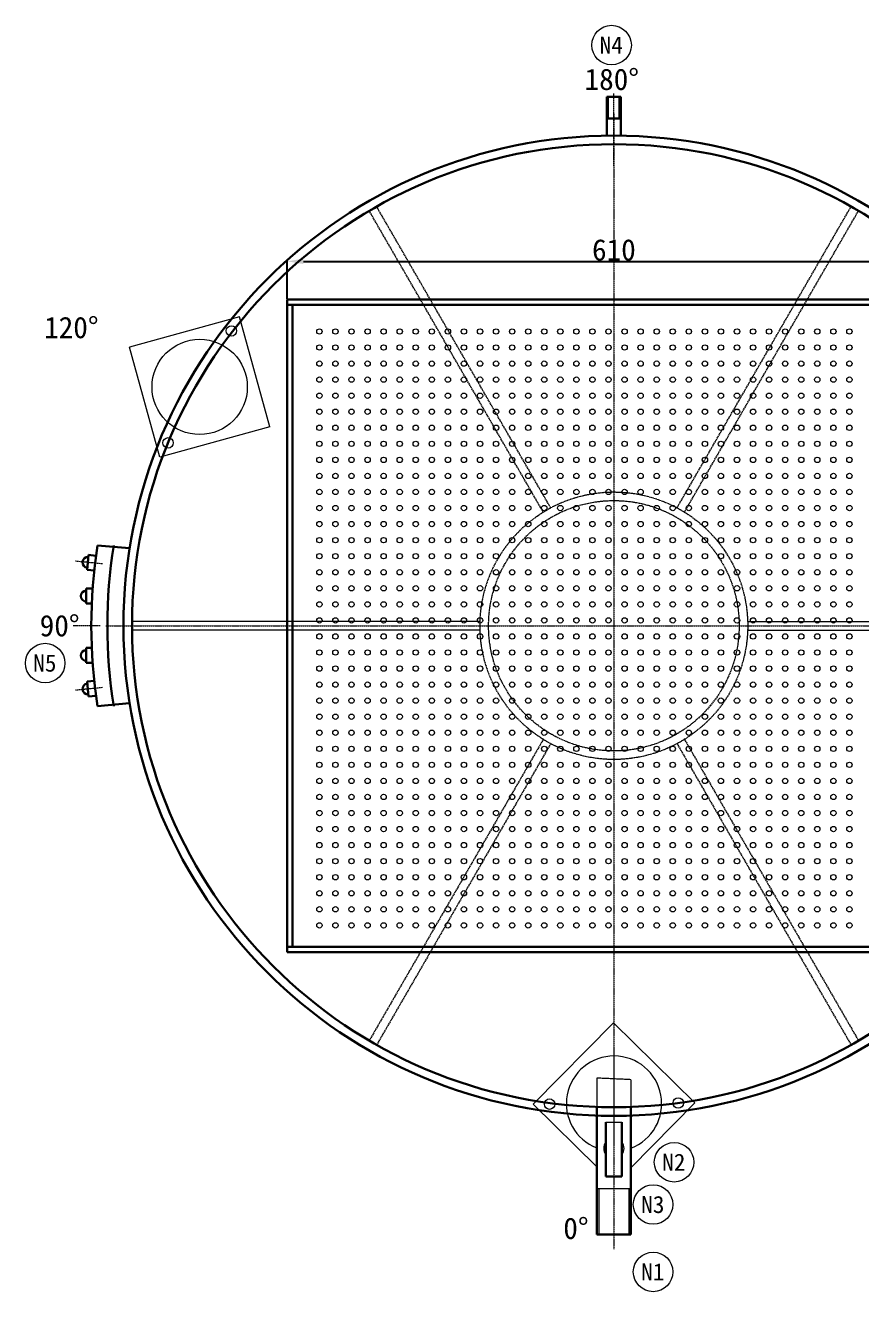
# Model space of a CAD drawing. Header units: millimetres. Extents: x 28206 to 36308, y 18744 to 24247.
# Drawn here: x 35114 to 35894, y 18744 to 19927 of the extents above; entities that cross this region are included whole.
import ezdxf

# ---------------------------------------------------------------- set-up
doc = ezdxf.new("R2010")
doc.units = ezdxf.units.MM
doc.header["$LTSCALE"] = 0.2
doc.linetypes.add('ACAD_ISO02W100', pattern=[15, 12, -3])
doc.linetypes.add('ACAD_ISO10W100', pattern=[18, 12, -3, 0, -3])
for name, color, linetype, lineweight in [('中心线', 5, 'ACAD_ISO10W100', 13), ('粗实线', 1, 'Continuous', 30), ('细实线', 6, 'Continuous', 13), ('虚线', 2, 'ACAD_ISO02W100', 13)]:
    doc.layers.add(name, color=color, linetype=linetype, lineweight=lineweight)
doc.dimstyles.new('ISO-25', dxfattribs={"dimtxt": 20, "dimasz": 15, "dimexe": 1.25, "dimexo": 0.625, "dimtad": 1, "dimtxsty": 'Standard', "dimcen": 2.5, "dimdle": 30, "dimadec": 0, "dimazin": 0, "dimtfac": 1, "dimtmove": 0, "dimatfit": 3, "dimfxl": 1, "dimarcsym": 0})

# ---------------------------------------------------------------- blocks, each defined once
blk = doc.blocks.new('*X40')
at = {"layer": '细实线', "ltscale": 0.5}
for points in [[(35373.5, 19709.3), (35373.5, 19704.3), (35358.5, 19706.8)], [(35953.5, 19709.3), (35953.5, 19704.3), (35968.5, 19706.8)]]:
    blk.add_hatch(color=0, dxfattribs=at).paths.add_polyline_path(points, flags=0)
at = {"layer": '细实线', "color": 0, "lineweight": -2, "ltscale": 0.5}
for p, q in [((35358.5, 19671.9), (35358.5, 19708)), ((35373.5, 19706.8), (35953.5, 19706.8)), ((35968.5, 19671.9), (35968.5, 19708))]:
    blk.add_line(p, q, dxfattribs=at)
at = {"layer": '细实线', "color": 0, "ltscale": 0.5, "insert": (35663.5, 19717.4), "char_height": 20, "width": 79.778, "attachment_point": 5}
blk.add_mtext('610', dxfattribs=at)

msp = doc.modelspace()

# ---------------------------------------------------------------- linework, layer by layer
at = {"layer": '中心线', "ltscale": 0.5}
for p, q in [((35663.452, 19796.099), (35663.452, 19863.637)), ((35663.452, 19844.753), (35663.452, 18880.285)), ((35185.859, 19424.075), (35160.746, 19426.564)), ((35183.628, 19366.27), (35158.393, 19366.27)), ((35188.995, 19366.27), (36167.521, 19366.27)), ((35185.859, 19308.465), (35160.746, 19305.976)), ((35663.452, 18972.109), (35663.452, 18783.577))]:
    msp.add_line(p, q, dxfattribs=at)
at = {"layer": '粗实线', "ltscale": 0.5}
for p, q in [((35656.952, 19824.224), (35656.952, 19860.418)), ((35669.952, 19860.418), (35656.952, 19860.418)), ((35669.952, 19824.224), (35669.952, 19860.418)), ((35669.952, 19840.418), (35656.952, 19840.418)), ((35358.452, 19671.27), (35358.452, 19061.27)), ((35358.452, 19671.27), (35968.452, 19671.27)), ((35358.452, 19666.27), (35968.452, 19666.27)), ((35363.452, 19666.27), (35363.452, 19066.27)), ((35172.949, 19432.4), (35172.258, 19425.423)), ((35179.661, 19431.734), (35172.949, 19432.4)), ((35211.208, 19438.657), (35181.25, 19441.27)), ((35171.566, 19418.447), (35172.258, 19425.423)), ((35178.278, 19417.781), (35171.566, 19418.447)), ((35176.293, 19401.048), (35170.751, 19401.048)), ((35170.751, 19401.048), (35170.751, 19394.037)), ((35170.751, 19387.027), (35170.751, 19394.037)), ((35176.293, 19387.027), (35170.751, 19387.027)), ((35176.293, 19345.514), (35170.751, 19345.514)), ((35170.751, 19345.514), (35170.751, 19338.503)), ((35170.751, 19331.492), (35170.751, 19338.503)), ((35176.293, 19331.492), (35170.751, 19331.492)), ((35178.278, 19314.759), (35171.566, 19314.094)), ((35171.566, 19314.094), (35172.258, 19307.117)), ((35172.949, 19300.141), (35172.258, 19307.117)), ((35179.661, 19300.806), (35172.949, 19300.141)), ((35211.211, 19293.864), (35181.25, 19291.27)), ((35358.452, 19066.27), (35968.452, 19066.27)), ((35358.452, 19061.27), (35968.452, 19061.27)), ((35647.452, 18916.555), (35647.452, 18797.46)), ((35679.452, 18916.555), (35679.452, 18797.46)), ((35655.924, 18902.302), (35655.924, 18851.538)), ((35670.979, 18902.302), (35670.979, 18851.538)), ((35670.979, 18851.538), (35655.924, 18851.538)), ((35679.452, 18797.46), (35647.452, 18797.46))]:
    msp.add_line(p, q, dxfattribs=at)
for radius in [458, 450]:
    msp.add_circle((35663.452, 19366.27), radius, dxfattribs=at)
for centre, radius, start, end in [((35663.452, 19366.27), 488, 171.159257, 188.840743), ((35663.452, 19366.27), 473, 170.876539, 189.123461), ((35172.258, 19425.423), 5.083, 84.339175, 264.339175), ((35170.751, 19394.037), 5.083, 90, 270), ((35170.751, 19338.503), 5.083, 90, 270), ((35172.258, 19307.117), 5.083, 95.660825, 275.660825)]:
    msp.add_arc(centre, radius, start, end, dxfattribs=at)
at = {"layer": '细实线', "ltscale": 0.5}
for p, q in [((35658.452, 19840.418), (35658.452, 19860.418)), ((35668.452, 19840.418), (35668.452, 19860.418)), ((35313.84, 19655.084), (35210.996, 19626.636)), ((35342.288, 19552.24), (35313.84, 19655.084)), ((35239.444, 19523.792), (35210.996, 19626.636)), ((35342.288, 19552.24), (35239.444, 19523.792)), ((35662.979, 18995.149), (35588.138, 18919.091)), ((35662.979, 18995.149), (35739.037, 18920.308)), ((35588.138, 18919.091), (35647.452, 18860.726)), ((35739.037, 18920.308), (35679.452, 18859.753)), ((35655.924, 18902.302), (35670.979, 18902.302)), ((35679.452, 18840.125), (35647.452, 18840.125)), ((35649.452, 18840.125), (35649.452, 18797.46)), ((35677.452, 18840.125), (35677.452, 18797.46))]:
    msp.add_line(p, q, dxfattribs=at)
for centre, radius in [((35661.297, 19908.901), 18.469), ((35306.289, 19641.757), 4.899), ((35276.642, 19589.438), 44.5), ((35388.452, 19641.27), 2.5), ((35403.452, 19641.27), 2.5), ((35418.452, 19641.27), 2.5), ((35433.452, 19641.27), 2.5), ((35448.452, 19641.27), 2.5), ((35463.452, 19641.27), 2.5), ((35478.452, 19641.27), 2.5), ((35493.452, 19641.27), 2.5), ((35508.452, 19641.27), 2.5), ((35523.452, 19641.27), 2.5), ((35538.452, 19641.27), 2.5), ((35553.452, 19641.27), 2.5), ((35568.452, 19641.27), 2.5), ((35583.452, 19641.27), 2.5), ((35598.452, 19641.27), 2.5), ((35613.452, 19641.27), 2.5), ((35628.452, 19641.27), 2.5), ((35643.452, 19641.27), 2.5), ((35658.452, 19641.27), 2.5), ((35673.452, 19641.27), 2.5), ((35688.452, 19641.27), 2.5), ((35703.452, 19641.27), 2.5), ((35718.452, 19641.27), 2.5), ((35733.452, 19641.27), 2.5), ((35748.452, 19641.27), 2.5), ((35763.452, 19641.27), 2.5), ((35778.452, 19641.27), 2.5), ((35793.452, 19641.27), 2.5), ((35808.452, 19641.27), 2.5), ((35823.452, 19641.27), 2.5), ((35838.452, 19641.27), 2.5), ((35853.452, 19641.27), 2.5), ((35868.452, 19641.27), 2.5), ((35883.452, 19641.27), 2.5), ((35388.452, 19626.27), 2.5), ((35403.452, 19626.27), 2.5), ((35418.452, 19626.27), 2.5), ((35433.452, 19626.27), 2.5), ((35448.452, 19626.27), 2.5), ((35463.452, 19626.27), 2.5), ((35478.452, 19626.27), 2.5), ((35493.452, 19626.27), 2.5), ((35508.452, 19626.27), 2.5), ((35523.452, 19626.27), 2.5), ((35538.452, 19626.27), 2.5), ((35553.452, 19626.27), 2.5), ((35568.452, 19626.27), 2.5), ((35583.452, 19626.27), 2.5), ((35598.452, 19626.27), 2.5), ((35613.452, 19626.27), 2.5), ((35628.452, 19626.27), 2.5), ((35643.452, 19626.27), 2.5), ((35658.452, 19626.27), 2.5), ((35673.452, 19626.27), 2.5), ((35688.452, 19626.27), 2.5), ((35703.452, 19626.27), 2.5), ((35718.452, 19626.27), 2.5), ((35733.452, 19626.27), 2.5), ((35748.452, 19626.27), 2.5), ((35763.452, 19626.27), 2.5), ((35778.452, 19626.27), 2.5), ((35793.452, 19626.27), 2.5), ((35808.452, 19626.27), 2.5), ((35823.452, 19626.27), 2.5), ((35838.452, 19626.27), 2.5), ((35853.452, 19626.27), 2.5), ((35868.452, 19626.27), 2.5), ((35883.452, 19626.27), 2.5), ((35388.452, 19611.27), 2.5), ((35403.452, 19611.27), 2.5), ((35418.452, 19611.27), 2.5), ((35433.452, 19611.27), 2.5), ((35448.452, 19611.27), 2.5), ((35463.452, 19611.27), 2.5), ((35478.452, 19611.27), 2.5), ((35493.452, 19611.27), 2.5), ((35508.452, 19611.27), 2.5), ((35523.452, 19611.27), 2.5), ((35538.452, 19611.27), 2.5), ((35553.452, 19611.27), 2.5), ((35568.452, 19611.27), 2.5), ((35583.452, 19611.27), 2.5), ((35598.452, 19611.27), 2.5), ((35613.452, 19611.27), 2.5), ((35628.452, 19611.27), 2.5), ((35643.452, 19611.27), 2.5), ((35658.452, 19611.27), 2.5), ((35673.452, 19611.27), 2.5), ((35688.452, 19611.27), 2.5), ((35703.452, 19611.27), 2.5), ((35718.452, 19611.27), 2.5), ((35733.452, 19611.27), 2.5), ((35748.452, 19611.27), 2.5), ((35763.452, 19611.27), 2.5), ((35778.452, 19611.27), 2.5), ((35793.452, 19611.27), 2.5), ((35808.452, 19611.27), 2.5), ((35823.452, 19611.27), 2.5), ((35838.452, 19611.27), 2.5), ((35853.452, 19611.27), 2.5), ((35868.452, 19611.27), 2.5), ((35883.452, 19611.27), 2.5), ((35388.452, 19596.27), 2.5), ((35403.452, 19596.27), 2.5), ((35418.452, 19596.27), 2.5), ((35433.452, 19596.27), 2.5), ((35448.452, 19596.27), 2.5), ((35463.452, 19596.27), 2.5), ((35478.452, 19596.27), 2.5), ((35493.452, 19596.27), 2.5), ((35508.452, 19596.27), 2.5), ((35523.452, 19596.27), 2.5), ((35538.452, 19596.27), 2.5), ((35553.452, 19596.27), 2.5), ((35568.452, 19596.27), 2.5), ((35583.452, 19596.27), 2.5), ((35598.452, 19596.27), 2.5), ((35613.452, 19596.27), 2.5), ((35628.452, 19596.27), 2.5), ((35643.452, 19596.27), 2.5), ((35658.452, 19596.27), 2.5), ((35673.452, 19596.27), 2.5), ((35688.452, 19596.27), 2.5), ((35703.452, 19596.27), 2.5), ((35718.452, 19596.27), 2.5), ((35733.452, 19596.27), 2.5), ((35748.452, 19596.27), 2.5), ((35763.452, 19596.27), 2.5), ((35778.452, 19596.27), 2.5), ((35793.452, 19596.27), 2.5), ((35808.452, 19596.27), 2.5), ((35823.452, 19596.27), 2.5), ((35838.452, 19596.27), 2.5), ((35853.452, 19596.27), 2.5), ((35868.452, 19596.27), 2.5), ((35883.452, 19596.27), 2.5), ((35388.452, 19581.27), 2.5), ((35403.452, 19581.27), 2.5), ((35418.452, 19581.27), 2.5), ((35433.452, 19581.27), 2.5), ((35448.452, 19581.27), 2.5), ((35463.452, 19581.27), 2.5), ((35478.452, 19581.27), 2.5), ((35493.452, 19581.27), 2.5), ((35508.452, 19581.27), 2.5), ((35523.452, 19581.27), 2.5), ((35538.452, 19581.27), 2.5), ((35553.452, 19581.27), 2.5), ((35568.452, 19581.27), 2.5), ((35583.452, 19581.27), 2.5), ((35598.452, 19581.27), 2.5), ((35613.452, 19581.27), 2.5), ((35628.452, 19581.27), 2.5), ((35643.452, 19581.27), 2.5), ((35658.452, 19581.27), 2.5), ((35673.452, 19581.27), 2.5), ((35688.452, 19581.27), 2.5), ((35703.452, 19581.27), 2.5), ((35718.452, 19581.27), 2.5), ((35733.452, 19581.27), 2.5), ((35748.452, 19581.27), 2.5), ((35763.452, 19581.27), 2.5), ((35778.452, 19581.27), 2.5), ((35793.452, 19581.27), 2.5), ((35808.452, 19581.27), 2.5), ((35823.452, 19581.27), 2.5), ((35838.452, 19581.27), 2.5), ((35853.452, 19581.27), 2.5), ((35868.452, 19581.27), 2.5), ((35883.452, 19581.27), 2.5), ((35388.452, 19566.27), 2.5), ((35403.452, 19566.27), 2.5), ((35418.452, 19566.27), 2.5), ((35433.452, 19566.27), 2.5), ((35448.452, 19566.27), 2.5), ((35463.452, 19566.27), 2.5), ((35478.452, 19566.27), 2.5), ((35493.452, 19566.27), 2.5), ((35508.452, 19566.27), 2.5), ((35523.452, 19566.27), 2.5), ((35538.452, 19566.27), 2.5), ((35553.452, 19566.27), 2.5), ((35568.452, 19566.27), 2.5), ((35583.452, 19566.27), 2.5), ((35598.452, 19566.27), 2.5), ((35613.452, 19566.27), 2.5), ((35628.452, 19566.27), 2.5), ((35643.452, 19566.27), 2.5), ((35658.452, 19566.27), 2.5), ((35673.452, 19566.27), 2.5), ((35688.452, 19566.27), 2.5), ((35703.452, 19566.27), 2.5), ((35718.452, 19566.27), 2.5), ((35733.452, 19566.27), 2.5), ((35748.452, 19566.27), 2.5), ((35763.452, 19566.27), 2.5), ((35778.452, 19566.27), 2.5), ((35793.452, 19566.27), 2.5), ((35808.452, 19566.27), 2.5), ((35823.452, 19566.27), 2.5), ((35838.452, 19566.27), 2.5), ((35853.452, 19566.27), 2.5), ((35868.452, 19566.27), 2.5), ((35883.452, 19566.27), 2.5), ((35388.452, 19551.27), 2.5), ((35403.452, 19551.27), 2.5), ((35418.452, 19551.27), 2.5), ((35433.452, 19551.27), 2.5), ((35448.452, 19551.27), 2.5), ((35463.452, 19551.27), 2.5), ((35478.452, 19551.27), 2.5), ((35493.452, 19551.27), 2.5), ((35508.452, 19551.27), 2.5), ((35523.452, 19551.27), 2.5), ((35538.452, 19551.27), 2.5), ((35553.452, 19551.27), 2.5), ((35568.452, 19551.27), 2.5), ((35583.452, 19551.27), 2.5), ((35598.452, 19551.27), 2.5), ((35613.452, 19551.27), 2.5), ((35628.452, 19551.27), 2.5), ((35643.452, 19551.27), 2.5), ((35658.452, 19551.27), 2.5), ((35673.452, 19551.27), 2.5), ((35688.452, 19551.27), 2.5), ((35703.452, 19551.27), 2.5), ((35718.452, 19551.27), 2.5), ((35733.452, 19551.27), 2.5), ((35748.452, 19551.27), 2.5), ((35763.452, 19551.27), 2.5), ((35778.452, 19551.27), 2.5), ((35793.452, 19551.27), 2.5), ((35808.452, 19551.27), 2.5), ((35823.452, 19551.27), 2.5), ((35838.452, 19551.27), 2.5), ((35853.452, 19551.27), 2.5), ((35868.452, 19551.27), 2.5), ((35883.452, 19551.27), 2.5), ((35247.13, 19537.173), 4.899), ((35388.452, 19536.27), 2.5), ((35403.452, 19536.27), 2.5), ((35418.452, 19536.27), 2.5), ((35433.452, 19536.27), 2.5), ((35448.452, 19536.27), 2.5), ((35463.452, 19536.27), 2.5), ((35478.452, 19536.27), 2.5), ((35493.452, 19536.27), 2.5), ((35508.452, 19536.27), 2.5), ((35523.452, 19536.27), 2.5), ((35538.452, 19536.27), 2.5), ((35553.452, 19536.27), 2.5), ((35568.452, 19536.27), 2.5), ((35583.452, 19536.27), 2.5), ((35598.452, 19536.27), 2.5), ((35613.452, 19536.27), 2.5), ((35628.452, 19536.27), 2.5), ((35643.452, 19536.27), 2.5), ((35658.452, 19536.27), 2.5), ((35673.452, 19536.27), 2.5), ((35688.452, 19536.27), 2.5), ((35703.452, 19536.27), 2.5), ((35718.452, 19536.27), 2.5), ((35733.452, 19536.27), 2.5), ((35748.452, 19536.27), 2.5), ((35763.452, 19536.27), 2.5), ((35778.452, 19536.27), 2.5), ((35793.452, 19536.27), 2.5), ((35808.452, 19536.27), 2.5), ((35823.452, 19536.27), 2.5), ((35838.452, 19536.27), 2.5), ((35853.452, 19536.27), 2.5), ((35868.452, 19536.27), 2.5), ((35883.452, 19536.27), 2.5), ((35388.452, 19521.27), 2.5), ((35403.452, 19521.27), 2.5), ((35418.452, 19521.27), 2.5), ((35433.452, 19521.27), 2.5), ((35448.452, 19521.27), 2.5), ((35463.452, 19521.27), 2.5), ((35478.452, 19521.27), 2.5), ((35493.452, 19521.27), 2.5), ((35508.452, 19521.27), 2.5), ((35523.452, 19521.27), 2.5), ((35538.452, 19521.27), 2.5), ((35553.452, 19521.27), 2.5), ((35568.452, 19521.27), 2.5), ((35583.452, 19521.27), 2.5), ((35598.452, 19521.27), 2.5), ((35613.452, 19521.27), 2.5), ((35628.452, 19521.27), 2.5), ((35643.452, 19521.27), 2.5), ((35658.452, 19521.27), 2.5), ((35673.452, 19521.27), 2.5), ((35688.452, 19521.27), 2.5), ((35703.452, 19521.27), 2.5), ((35718.452, 19521.27), 2.5), ((35733.452, 19521.27), 2.5), ((35748.452, 19521.27), 2.5), ((35763.452, 19521.27), 2.5), ((35778.452, 19521.27), 2.5), ((35793.452, 19521.27), 2.5), ((35808.452, 19521.27), 2.5), ((35823.452, 19521.27), 2.5), ((35838.452, 19521.27), 2.5), ((35853.452, 19521.27), 2.5), ((35868.452, 19521.27), 2.5), ((35883.452, 19521.27), 2.5), ((35388.452, 19506.27), 2.5), ((35403.452, 19506.27), 2.5), ((35418.452, 19506.27), 2.5), ((35433.452, 19506.27), 2.5), ((35448.452, 19506.27), 2.5), ((35463.452, 19506.27), 2.5), ((35478.452, 19506.27), 2.5), ((35493.452, 19506.27), 2.5), ((35508.452, 19506.27), 2.5), ((35523.452, 19506.27), 2.5), ((35538.452, 19506.27), 2.5), ((35553.452, 19506.27), 2.5), ((35568.452, 19506.27), 2.5), ((35583.452, 19506.27), 2.5), ((35598.452, 19506.27), 2.5), ((35613.452, 19506.27), 2.5), ((35628.452, 19506.27), 2.5), ((35643.452, 19506.27), 2.5), ((35658.452, 19506.27), 2.5), ((35673.452, 19506.27), 2.5), ((35688.452, 19506.27), 2.5), ((35703.452, 19506.27), 2.5), ((35718.452, 19506.27), 2.5), ((35733.452, 19506.27), 2.5), ((35748.452, 19506.27), 2.5), ((35763.452, 19506.27), 2.5), ((35778.452, 19506.27), 2.5), ((35793.452, 19506.27), 2.5), ((35808.452, 19506.27), 2.5), ((35823.452, 19506.27), 2.5), ((35838.452, 19506.27), 2.5), ((35853.452, 19506.27), 2.5), ((35868.452, 19506.27), 2.5), ((35883.452, 19506.27), 2.5), ((35388.452, 19491.27), 2.5), ((35403.452, 19491.27), 2.5), ((35418.452, 19491.27), 2.5), ((35433.452, 19491.27), 2.5), ((35448.452, 19491.27), 2.5), ((35463.452, 19491.27), 2.5), ((35478.452, 19491.27), 2.5), ((35493.452, 19491.27), 2.5), ((35508.452, 19491.27), 2.5), ((35523.452, 19491.27), 2.5), ((35538.452, 19491.27), 2.5), ((35553.452, 19491.27), 2.5), ((35568.452, 19491.27), 2.5), ((35583.452, 19491.27), 2.5), ((35598.452, 19491.27), 2.5), ((35613.452, 19491.27), 2.5), ((35628.452, 19491.27), 2.5), ((35643.452, 19491.27), 2.5), ((35658.452, 19491.27), 2.5), ((35673.452, 19491.27), 2.5), ((35688.452, 19491.27), 2.5), ((35703.452, 19491.27), 2.5), ((35718.452, 19491.27), 2.5), ((35733.452, 19491.27), 2.5), ((35748.452, 19491.27), 2.5), ((35763.452, 19491.27), 2.5), ((35778.452, 19491.27), 2.5), ((35793.452, 19491.27), 2.5), ((35808.452, 19491.27), 2.5), ((35823.452, 19491.27), 2.5), ((35838.452, 19491.27), 2.5), ((35853.452, 19491.27), 2.5), ((35868.452, 19491.27), 2.5), ((35883.452, 19491.27), 2.5), ((35388.452, 19476.27), 2.5), ((35403.452, 19476.27), 2.5), ((35418.452, 19476.27), 2.5), ((35433.452, 19476.27), 2.5), ((35448.452, 19476.27), 2.5), ((35463.452, 19476.27), 2.5), ((35478.452, 19476.27), 2.5), ((35493.452, 19476.27), 2.5), ((35508.452, 19476.27), 2.5), ((35523.452, 19476.27), 2.5), ((35538.452, 19476.27), 2.5), ((35553.452, 19476.27), 2.5), ((35568.452, 19476.27), 2.5), ((35583.452, 19476.27), 2.5), ((35598.452, 19476.27), 2.5), ((35613.452, 19476.27), 2.5), ((35628.452, 19476.27), 2.5), ((35643.452, 19476.27), 2.5), ((35658.452, 19476.27), 2.5), ((35673.452, 19476.27), 2.5), ((35688.452, 19476.27), 2.5), ((35703.452, 19476.27), 2.5), ((35718.452, 19476.27), 2.5), ((35733.452, 19476.27), 2.5), ((35748.452, 19476.27), 2.5), ((35763.452, 19476.27), 2.5), ((35778.452, 19476.27), 2.5), ((35793.452, 19476.27), 2.5), ((35808.452, 19476.27), 2.5), ((35823.452, 19476.27), 2.5), ((35838.452, 19476.27), 2.5), ((35853.452, 19476.27), 2.5), ((35868.452, 19476.27), 2.5), ((35883.452, 19476.27), 2.5), ((35388.452, 19461.27), 2.5), ((35403.452, 19461.27), 2.5), ((35418.452, 19461.27), 2.5), ((35433.452, 19461.27), 2.5), ((35448.452, 19461.27), 2.5), ((35463.452, 19461.27), 2.5), ((35478.452, 19461.27), 2.5), ((35493.452, 19461.27), 2.5), ((35508.452, 19461.27), 2.5), ((35523.452, 19461.27), 2.5), ((35538.452, 19461.27), 2.5), ((35553.452, 19461.27), 2.5), ((35568.452, 19461.27), 2.5), ((35583.452, 19461.27), 2.5), ((35598.452, 19461.27), 2.5), ((35613.452, 19461.27), 2.5), ((35628.452, 19461.27), 2.5), ((35643.452, 19461.27), 2.5), ((35658.452, 19461.27), 2.5), ((35673.452, 19461.27), 2.5), ((35688.452, 19461.27), 2.5), ((35703.452, 19461.27), 2.5), ((35718.452, 19461.27), 2.5), ((35733.452, 19461.27), 2.5), ((35748.452, 19461.27), 2.5), ((35763.452, 19461.27), 2.5), ((35778.452, 19461.27), 2.5), ((35793.452, 19461.27), 2.5), ((35808.452, 19461.27), 2.5), ((35823.452, 19461.27), 2.5), ((35838.452, 19461.27), 2.5), ((35853.452, 19461.27), 2.5), ((35868.452, 19461.27), 2.5), ((35883.452, 19461.27), 2.5), ((35388.452, 19446.27), 2.5), ((35403.452, 19446.27), 2.5), ((35418.452, 19446.27), 2.5), ((35433.452, 19446.27), 2.5), ((35448.452, 19446.27), 2.5), ((35463.452, 19446.27), 2.5), ((35478.452, 19446.27), 2.5), ((35493.452, 19446.27), 2.5), ((35508.452, 19446.27), 2.5), ((35523.452, 19446.27), 2.5), ((35538.452, 19446.27), 2.5), ((35553.452, 19446.27), 2.5), ((35568.452, 19446.27), 2.5), ((35583.452, 19446.27), 2.5), ((35598.452, 19446.27), 2.5), ((35613.452, 19446.27), 2.5), ((35628.452, 19446.27), 2.5), ((35643.452, 19446.27), 2.5), ((35658.452, 19446.27), 2.5), ((35673.452, 19446.27), 2.5), ((35688.452, 19446.27), 2.5), ((35703.452, 19446.27), 2.5), ((35718.452, 19446.27), 2.5), ((35733.452, 19446.27), 2.5), ((35748.452, 19446.27), 2.5), ((35763.452, 19446.27), 2.5), ((35778.452, 19446.27), 2.5), ((35793.452, 19446.27), 2.5), ((35808.452, 19446.27), 2.5), ((35823.452, 19446.27), 2.5), ((35838.452, 19446.27), 2.5), ((35853.452, 19446.27), 2.5), ((35868.452, 19446.27), 2.5), ((35883.452, 19446.27), 2.5), ((35388.452, 19431.27), 2.5), ((35403.452, 19431.27), 2.5), ((35418.452, 19431.27), 2.5), ((35433.452, 19431.27), 2.5), ((35448.452, 19431.27), 2.5), ((35463.452, 19431.27), 2.5), ((35478.452, 19431.27), 2.5), ((35493.452, 19431.27), 2.5), ((35508.452, 19431.27), 2.5), ((35523.452, 19431.27), 2.5), ((35538.452, 19431.27), 2.5), ((35553.452, 19431.27), 2.5), ((35568.452, 19431.27), 2.5), ((35583.452, 19431.27), 2.5), ((35598.452, 19431.27), 2.5), ((35613.452, 19431.27), 2.5), ((35628.452, 19431.27), 2.5), ((35643.452, 19431.27), 2.5), ((35658.452, 19431.27), 2.5), ((35673.452, 19431.27), 2.5), ((35688.452, 19431.27), 2.5), ((35703.452, 19431.27), 2.5), ((35718.452, 19431.27), 2.5), ((35733.452, 19431.27), 2.5), ((35748.452, 19431.27), 2.5), ((35763.452, 19431.27), 2.5), ((35778.452, 19431.27), 2.5), ((35793.452, 19431.27), 2.5), ((35808.452, 19431.27), 2.5), ((35823.452, 19431.27), 2.5), ((35838.452, 19431.27), 2.5), ((35853.452, 19431.27), 2.5), ((35868.452, 19431.27), 2.5), ((35883.452, 19431.27), 2.5), ((35388.452, 19416.27), 2.5), ((35403.452, 19416.27), 2.5), ((35418.452, 19416.27), 2.5), ((35433.452, 19416.27), 2.5), ((35448.452, 19416.27), 2.5), ((35463.452, 19416.27), 2.5), ((35478.452, 19416.27), 2.5), ((35493.452, 19416.27), 2.5), ((35508.452, 19416.27), 2.5), ((35523.452, 19416.27), 2.5), ((35538.452, 19416.27), 2.5), ((35553.452, 19416.27), 2.5), ((35568.452, 19416.27), 2.5), ((35583.452, 19416.27), 2.5), ((35598.452, 19416.27), 2.5), ((35613.452, 19416.27), 2.5), ((35628.452, 19416.27), 2.5), ((35643.452, 19416.27), 2.5), ((35658.452, 19416.27), 2.5), ((35673.452, 19416.27), 2.5), ((35688.452, 19416.27), 2.5), ((35703.452, 19416.27), 2.5), ((35718.452, 19416.27), 2.5), ((35733.452, 19416.27), 2.5), ((35748.452, 19416.27), 2.5), ((35763.452, 19416.27), 2.5), ((35778.452, 19416.27), 2.5), ((35793.452, 19416.27), 2.5), ((35808.452, 19416.27), 2.5), ((35823.452, 19416.27), 2.5), ((35838.452, 19416.27), 2.5), ((35853.452, 19416.27), 2.5), ((35868.452, 19416.27), 2.5), ((35883.452, 19416.27), 2.5), ((35388.452, 19401.27), 2.5), ((35403.452, 19401.27), 2.5), ((35418.452, 19401.27), 2.5), ((35433.452, 19401.27), 2.5), ((35448.452, 19401.27), 2.5), ((35463.452, 19401.27), 2.5), ((35478.452, 19401.27), 2.5), ((35493.452, 19401.27), 2.5), ((35508.452, 19401.27), 2.5), ((35523.452, 19401.27), 2.5), ((35538.452, 19401.27), 2.5), ((35553.452, 19401.27), 2.5), ((35568.452, 19401.27), 2.5), ((35583.452, 19401.27), 2.5), ((35598.452, 19401.27), 2.5), ((35613.452, 19401.27), 2.5), ((35628.452, 19401.27), 2.5), ((35643.452, 19401.27), 2.5), ((35658.452, 19401.27), 2.5), ((35673.452, 19401.27), 2.5), ((35688.452, 19401.27), 2.5), ((35703.452, 19401.27), 2.5), ((35718.452, 19401.27), 2.5), ((35733.452, 19401.27), 2.5), ((35748.452, 19401.27), 2.5), ((35763.452, 19401.27), 2.5), ((35778.452, 19401.27), 2.5), ((35793.452, 19401.27), 2.5), ((35808.452, 19401.27), 2.5), ((35823.452, 19401.27), 2.5), ((35838.452, 19401.27), 2.5), ((35853.452, 19401.27), 2.5), ((35868.452, 19401.27), 2.5), ((35883.452, 19401.27), 2.5), ((35388.452, 19386.27), 2.5), ((35403.452, 19386.27), 2.5), ((35418.452, 19386.27), 2.5), ((35433.452, 19386.27), 2.5), ((35448.452, 19386.27), 2.5), ((35463.452, 19386.27), 2.5), ((35478.452, 19386.27), 2.5), ((35493.452, 19386.27), 2.5), ((35508.452, 19386.27), 2.5), ((35523.452, 19386.27), 2.5), ((35538.452, 19386.27), 2.5), ((35553.452, 19386.27), 2.5), ((35568.452, 19386.27), 2.5), ((35583.452, 19386.27), 2.5), ((35598.452, 19386.27), 2.5), ((35613.452, 19386.27), 2.5), ((35628.452, 19386.27), 2.5), ((35643.452, 19386.27), 2.5), ((35658.452, 19386.27), 2.5), ((35673.452, 19386.27), 2.5), ((35688.452, 19386.27), 2.5), ((35703.452, 19386.27), 2.5), ((35718.452, 19386.27), 2.5), ((35733.452, 19386.27), 2.5), ((35748.452, 19386.27), 2.5), ((35763.452, 19386.27), 2.5), ((35778.452, 19386.27), 2.5), ((35793.452, 19386.27), 2.5), ((35808.452, 19386.27), 2.5), ((35823.452, 19386.27), 2.5), ((35838.452, 19386.27), 2.5), ((35853.452, 19386.27), 2.5), ((35868.452, 19386.27), 2.5), ((35883.452, 19386.27), 2.5), ((35388.452, 19371.27), 2.5), ((35403.452, 19371.27), 2.5), ((35418.452, 19371.27), 2.5), ((35433.452, 19371.27), 2.5), ((35448.452, 19371.27), 2.5), ((35463.452, 19371.27), 2.5), ((35478.452, 19371.27), 2.5), ((35493.452, 19371.27), 2.5), ((35508.452, 19371.27), 2.5), ((35523.452, 19371.27), 2.5), ((35538.452, 19371.27), 2.5), ((35553.452, 19371.27), 2.5), ((35568.452, 19371.27), 2.5), ((35583.452, 19371.27), 2.5), ((35598.452, 19371.27), 2.5), ((35613.452, 19371.27), 2.5), ((35628.452, 19371.27), 2.5), ((35643.452, 19371.27), 2.5), ((35658.452, 19371.27), 2.5), ((35673.452, 19371.27), 2.5), ((35688.452, 19371.27), 2.5), ((35703.452, 19371.27), 2.5), ((35718.452, 19371.27), 2.5), ((35733.452, 19371.27), 2.5), ((35748.452, 19371.27), 2.5), ((35763.452, 19371.27), 2.5), ((35778.452, 19371.27), 2.5), ((35793.452, 19371.27), 2.5), ((35808.452, 19371.27), 2.5), ((35823.452, 19371.27), 2.5), ((35838.452, 19371.27), 2.5), ((35853.452, 19371.27), 2.5), ((35868.452, 19371.27), 2.5), ((35883.452, 19371.27), 2.5), ((35132.305, 19331.402), 18.469), ((35388.452, 19356.27), 2.5), ((35403.452, 19356.27), 2.5), ((35418.452, 19356.27), 2.5), ((35433.452, 19356.27), 2.5), ((35448.452, 19356.27), 2.5), ((35463.452, 19356.27), 2.5), ((35478.452, 19356.27), 2.5), ((35493.452, 19356.27), 2.5), ((35508.452, 19356.27), 2.5), ((35523.452, 19356.27), 2.5), ((35538.452, 19356.27), 2.5), ((35553.452, 19356.27), 2.5), ((35568.452, 19356.27), 2.5), ((35583.452, 19356.27), 2.5), ((35598.452, 19356.27), 2.5), ((35613.452, 19356.27), 2.5), ((35628.452, 19356.27), 2.5), ((35643.452, 19356.27), 2.5), ((35658.452, 19356.27), 2.5), ((35673.452, 19356.27), 2.5), ((35688.452, 19356.27), 2.5), ((35703.452, 19356.27), 2.5), ((35718.452, 19356.27), 2.5), ((35733.452, 19356.27), 2.5), ((35748.452, 19356.27), 2.5), ((35763.452, 19356.27), 2.5), ((35778.452, 19356.27), 2.5), ((35793.452, 19356.27), 2.5), ((35808.452, 19356.27), 2.5), ((35823.452, 19356.27), 2.5), ((35838.452, 19356.27), 2.5), ((35853.452, 19356.27), 2.5), ((35868.452, 19356.27), 2.5), ((35883.452, 19356.27), 2.5), ((35388.452, 19341.27), 2.5), ((35403.452, 19341.27), 2.5), ((35418.452, 19341.27), 2.5), ((35433.452, 19341.27), 2.5), ((35448.452, 19341.27), 2.5), ((35463.452, 19341.27), 2.5), ((35478.452, 19341.27), 2.5), ((35493.452, 19341.27), 2.5), ((35508.452, 19341.27), 2.5), ((35523.452, 19341.27), 2.5), ((35538.452, 19341.27), 2.5), ((35553.452, 19341.27), 2.5), ((35568.452, 19341.27), 2.5), ((35583.452, 19341.27), 2.5), ((35598.452, 19341.27), 2.5), ((35613.452, 19341.27), 2.5), ((35628.452, 19341.27), 2.5), ((35643.452, 19341.27), 2.5), ((35658.452, 19341.27), 2.5), ((35673.452, 19341.27), 2.5), ((35688.452, 19341.27), 2.5), ((35703.452, 19341.27), 2.5), ((35718.452, 19341.27), 2.5), ((35733.452, 19341.27), 2.5), ((35748.452, 19341.27), 2.5), ((35763.452, 19341.27), 2.5), ((35778.452, 19341.27), 2.5), ((35793.452, 19341.27), 2.5), ((35808.452, 19341.27), 2.5), ((35823.452, 19341.27), 2.5), ((35838.452, 19341.27), 2.5), ((35853.452, 19341.27), 2.5), ((35868.452, 19341.27), 2.5), ((35883.452, 19341.27), 2.5), ((35388.452, 19326.27), 2.5), ((35403.452, 19326.27), 2.5), ((35418.452, 19326.27), 2.5), ((35433.452, 19326.27), 2.5), ((35448.452, 19326.27), 2.5), ((35463.452, 19326.27), 2.5), ((35478.452, 19326.27), 2.5), ((35493.452, 19326.27), 2.5), ((35508.452, 19326.27), 2.5), ((35523.452, 19326.27), 2.5), ((35538.452, 19326.27), 2.5), ((35553.452, 19326.27), 2.5), ((35568.452, 19326.27), 2.5), ((35583.452, 19326.27), 2.5), ((35598.452, 19326.27), 2.5), ((35613.452, 19326.27), 2.5), ((35628.452, 19326.27), 2.5), ((35643.452, 19326.27), 2.5), ((35658.452, 19326.27), 2.5), ((35673.452, 19326.27), 2.5), ((35688.452, 19326.27), 2.5), ((35703.452, 19326.27), 2.5), ((35718.452, 19326.27), 2.5), ((35733.452, 19326.27), 2.5), ((35748.452, 19326.27), 2.5), ((35763.452, 19326.27), 2.5), ((35778.452, 19326.27), 2.5), ((35793.452, 19326.27), 2.5), ((35808.452, 19326.27), 2.5), ((35823.452, 19326.27), 2.5), ((35838.452, 19326.27), 2.5), ((35853.452, 19326.27), 2.5), ((35868.452, 19326.27), 2.5), ((35883.452, 19326.27), 2.5), ((35388.452, 19311.27), 2.5), ((35403.452, 19311.27), 2.5), ((35418.452, 19311.27), 2.5), ((35433.452, 19311.27), 2.5), ((35448.452, 19311.27), 2.5), ((35463.452, 19311.27), 2.5), ((35478.452, 19311.27), 2.5), ((35493.452, 19311.27), 2.5), ((35508.452, 19311.27), 2.5), ((35523.452, 19311.27), 2.5), ((35538.452, 19311.27), 2.5), ((35553.452, 19311.27), 2.5), ((35568.452, 19311.27), 2.5), ((35583.452, 19311.27), 2.5), ((35598.452, 19311.27), 2.5), ((35613.452, 19311.27), 2.5), ((35628.452, 19311.27), 2.5), ((35643.452, 19311.27), 2.5), ((35658.452, 19311.27), 2.5), ((35673.452, 19311.27), 2.5), ((35688.452, 19311.27), 2.5), ((35703.452, 19311.27), 2.5), ((35718.452, 19311.27), 2.5), ((35733.452, 19311.27), 2.5), ((35748.452, 19311.27), 2.5), ((35763.452, 19311.27), 2.5), ((35778.452, 19311.27), 2.5), ((35793.452, 19311.27), 2.5), ((35808.452, 19311.27), 2.5), ((35823.452, 19311.27), 2.5), ((35838.452, 19311.27), 2.5), ((35853.452, 19311.27), 2.5), ((35868.452, 19311.27), 2.5), ((35883.452, 19311.27), 2.5), ((35388.452, 19296.27), 2.5), ((35403.452, 19296.27), 2.5), ((35418.452, 19296.27), 2.5), ((35433.452, 19296.27), 2.5), ((35448.452, 19296.27), 2.5), ((35463.452, 19296.27), 2.5), ((35478.452, 19296.27), 2.5), ((35493.452, 19296.27), 2.5), ((35508.452, 19296.27), 2.5), ((35523.452, 19296.27), 2.5), ((35538.452, 19296.27), 2.5), ((35553.452, 19296.27), 2.5), ((35568.452, 19296.27), 2.5), ((35583.452, 19296.27), 2.5), ((35598.452, 19296.27), 2.5), ((35613.452, 19296.27), 2.5), ((35628.452, 19296.27), 2.5), ((35643.452, 19296.27), 2.5), ((35658.452, 19296.27), 2.5), ((35673.452, 19296.27), 2.5), ((35688.452, 19296.27), 2.5), ((35703.452, 19296.27), 2.5), ((35718.452, 19296.27), 2.5), ((35733.452, 19296.27), 2.5), ((35748.452, 19296.27), 2.5), ((35763.452, 19296.27), 2.5), ((35778.452, 19296.27), 2.5), ((35793.452, 19296.27), 2.5), ((35808.452, 19296.27), 2.5), ((35823.452, 19296.27), 2.5), ((35838.452, 19296.27), 2.5), ((35853.452, 19296.27), 2.5), ((35868.452, 19296.27), 2.5), ((35883.452, 19296.27), 2.5), ((35388.452, 19281.27), 2.5), ((35403.452, 19281.27), 2.5), ((35418.452, 19281.27), 2.5), ((35433.452, 19281.27), 2.5), ((35448.452, 19281.27), 2.5), ((35463.452, 19281.27), 2.5), ((35478.452, 19281.27), 2.5), ((35493.452, 19281.27), 2.5), ((35508.452, 19281.27), 2.5), ((35523.452, 19281.27), 2.5), ((35538.452, 19281.27), 2.5), ((35553.452, 19281.27), 2.5), ((35568.452, 19281.27), 2.5), ((35583.452, 19281.27), 2.5), ((35598.452, 19281.27), 2.5), ((35613.452, 19281.27), 2.5), ((35628.452, 19281.27), 2.5), ((35643.452, 19281.27), 2.5), ((35658.452, 19281.27), 2.5), ((35673.452, 19281.27), 2.5), ((35688.452, 19281.27), 2.5), ((35703.452, 19281.27), 2.5), ((35718.452, 19281.27), 2.5), ((35733.452, 19281.27), 2.5), ((35748.452, 19281.27), 2.5), ((35763.452, 19281.27), 2.5), ((35778.452, 19281.27), 2.5), ((35793.452, 19281.27), 2.5), ((35808.452, 19281.27), 2.5), ((35823.452, 19281.27), 2.5), ((35838.452, 19281.27), 2.5), ((35853.452, 19281.27), 2.5), ((35868.452, 19281.27), 2.5), ((35883.452, 19281.27), 2.5), ((35388.452, 19266.27), 2.5), ((35403.452, 19266.27), 2.5), ((35418.452, 19266.27), 2.5), ((35433.452, 19266.27), 2.5), ((35448.452, 19266.27), 2.5), ((35463.452, 19266.27), 2.5), ((35478.452, 19266.27), 2.5), ((35493.452, 19266.27), 2.5), ((35508.452, 19266.27), 2.5), ((35523.452, 19266.27), 2.5), ((35538.452, 19266.27), 2.5), ((35553.452, 19266.27), 2.5), ((35568.452, 19266.27), 2.5), ((35583.452, 19266.27), 2.5), ((35598.452, 19266.27), 2.5), ((35613.452, 19266.27), 2.5), ((35628.452, 19266.27), 2.5), ((35643.452, 19266.27), 2.5), ((35658.452, 19266.27), 2.5), ((35673.452, 19266.27), 2.5), ((35688.452, 19266.27), 2.5), ((35703.452, 19266.27), 2.5), ((35718.452, 19266.27), 2.5), ((35733.452, 19266.27), 2.5), ((35748.452, 19266.27), 2.5), ((35763.452, 19266.27), 2.5), ((35778.452, 19266.27), 2.5), ((35793.452, 19266.27), 2.5), ((35808.452, 19266.27), 2.5), ((35823.452, 19266.27), 2.5), ((35838.452, 19266.27), 2.5), ((35853.452, 19266.27), 2.5), ((35868.452, 19266.27), 2.5), ((35883.452, 19266.27), 2.5), ((35388.452, 19251.27), 2.5), ((35403.452, 19251.27), 2.5), ((35418.452, 19251.27), 2.5), ((35433.452, 19251.27), 2.5), ((35448.452, 19251.27), 2.5), ((35463.452, 19251.27), 2.5), ((35478.452, 19251.27), 2.5), ((35493.452, 19251.27), 2.5), ((35508.452, 19251.27), 2.5), ((35523.452, 19251.27), 2.5), ((35538.452, 19251.27), 2.5), ((35553.452, 19251.27), 2.5), ((35568.452, 19251.27), 2.5), ((35583.452, 19251.27), 2.5), ((35598.452, 19251.27), 2.5), ((35613.452, 19251.27), 2.5), ((35628.452, 19251.27), 2.5), ((35643.452, 19251.27), 2.5), ((35658.452, 19251.27), 2.5), ((35673.452, 19251.27), 2.5), ((35688.452, 19251.27), 2.5), ((35703.452, 19251.27), 2.5), ((35718.452, 19251.27), 2.5), ((35733.452, 19251.27), 2.5), ((35748.452, 19251.27), 2.5), ((35763.452, 19251.27), 2.5), ((35778.452, 19251.27), 2.5), ((35793.452, 19251.27), 2.5), ((35808.452, 19251.27), 2.5), ((35823.452, 19251.27), 2.5), ((35838.452, 19251.27), 2.5), ((35853.452, 19251.27), 2.5), ((35868.452, 19251.27), 2.5), ((35883.452, 19251.27), 2.5), ((35388.452, 19236.27), 2.5), ((35403.452, 19236.27), 2.5), ((35418.452, 19236.27), 2.5), ((35433.452, 19236.27), 2.5), ((35448.452, 19236.27), 2.5), ((35463.452, 19236.27), 2.5), ((35478.452, 19236.27), 2.5), ((35493.452, 19236.27), 2.5), ((35508.452, 19236.27), 2.5), ((35523.452, 19236.27), 2.5), ((35538.452, 19236.27), 2.5), ((35553.452, 19236.27), 2.5), ((35568.452, 19236.27), 2.5), ((35583.452, 19236.27), 2.5), ((35598.452, 19236.27), 2.5), ((35613.452, 19236.27), 2.5), ((35628.452, 19236.27), 2.5), ((35643.452, 19236.27), 2.5), ((35658.452, 19236.27), 2.5), ((35673.452, 19236.27), 2.5), ((35688.452, 19236.27), 2.5), ((35703.452, 19236.27), 2.5), ((35718.452, 19236.27), 2.5), ((35733.452, 19236.27), 2.5), ((35748.452, 19236.27), 2.5), ((35763.452, 19236.27), 2.5), ((35778.452, 19236.27), 2.5), ((35793.452, 19236.27), 2.5), ((35808.452, 19236.27), 2.5), ((35823.452, 19236.27), 2.5), ((35838.452, 19236.27), 2.5), ((35853.452, 19236.27), 2.5), ((35868.452, 19236.27), 2.5), ((35883.452, 19236.27), 2.5), ((35388.452, 19221.27), 2.5), ((35403.452, 19221.27), 2.5), ((35418.452, 19221.27), 2.5), ((35433.452, 19221.27), 2.5), ((35448.452, 19221.27), 2.5), ((35463.452, 19221.27), 2.5), ((35478.452, 19221.27), 2.5), ((35493.452, 19221.27), 2.5), ((35508.452, 19221.27), 2.5), ((35523.452, 19221.27), 2.5), ((35538.452, 19221.27), 2.5), ((35553.452, 19221.27), 2.5), ((35568.452, 19221.27), 2.5), ((35583.452, 19221.27), 2.5), ((35598.452, 19221.27), 2.5), ((35613.452, 19221.27), 2.5), ((35628.452, 19221.27), 2.5), ((35643.452, 19221.27), 2.5), ((35658.452, 19221.27), 2.5), ((35673.452, 19221.27), 2.5), ((35688.452, 19221.27), 2.5), ((35703.452, 19221.27), 2.5), ((35718.452, 19221.27), 2.5), ((35733.452, 19221.27), 2.5), ((35748.452, 19221.27), 2.5), ((35763.452, 19221.27), 2.5), ((35778.452, 19221.27), 2.5), ((35793.452, 19221.27), 2.5), ((35808.452, 19221.27), 2.5), ((35823.452, 19221.27), 2.5), ((35838.452, 19221.27), 2.5), ((35853.452, 19221.27), 2.5), ((35868.452, 19221.27), 2.5), ((35883.452, 19221.27), 2.5), ((35388.452, 19206.27), 2.5), ((35403.452, 19206.27), 2.5), ((35418.452, 19206.27), 2.5), ((35433.452, 19206.27), 2.5), ((35448.452, 19206.27), 2.5), ((35463.452, 19206.27), 2.5), ((35478.452, 19206.27), 2.5), ((35493.452, 19206.27), 2.5), ((35508.452, 19206.27), 2.5), ((35523.452, 19206.27), 2.5), ((35538.452, 19206.27), 2.5), ((35553.452, 19206.27), 2.5), ((35568.452, 19206.27), 2.5), ((35583.452, 19206.27), 2.5), ((35598.452, 19206.27), 2.5), ((35613.452, 19206.27), 2.5), ((35628.452, 19206.27), 2.5), ((35643.452, 19206.27), 2.5), ((35658.452, 19206.27), 2.5), ((35673.452, 19206.27), 2.5), ((35688.452, 19206.27), 2.5), ((35703.452, 19206.27), 2.5), ((35718.452, 19206.27), 2.5), ((35733.452, 19206.27), 2.5), ((35748.452, 19206.27), 2.5), ((35763.452, 19206.27), 2.5), ((35778.452, 19206.27), 2.5), ((35793.452, 19206.27), 2.5), ((35808.452, 19206.27), 2.5), ((35823.452, 19206.27), 2.5), ((35838.452, 19206.27), 2.5), ((35853.452, 19206.27), 2.5), ((35868.452, 19206.27), 2.5), ((35883.452, 19206.27), 2.5), ((35388.452, 19191.27), 2.5), ((35403.452, 19191.27), 2.5), ((35418.452, 19191.27), 2.5), ((35433.452, 19191.27), 2.5), ((35448.452, 19191.27), 2.5), ((35463.452, 19191.27), 2.5), ((35478.452, 19191.27), 2.5), ((35493.452, 19191.27), 2.5), ((35508.452, 19191.27), 2.5), ((35523.452, 19191.27), 2.5), ((35538.452, 19191.27), 2.5), ((35553.452, 19191.27), 2.5), ((35568.452, 19191.27), 2.5), ((35583.452, 19191.27), 2.5), ((35598.452, 19191.27), 2.5), ((35613.452, 19191.27), 2.5), ((35628.452, 19191.27), 2.5), ((35643.452, 19191.27), 2.5), ((35658.452, 19191.27), 2.5), ((35673.452, 19191.27), 2.5), ((35688.452, 19191.27), 2.5), ((35703.452, 19191.27), 2.5), ((35718.452, 19191.27), 2.5), ((35733.452, 19191.27), 2.5), ((35748.452, 19191.27), 2.5), ((35763.452, 19191.27), 2.5), ((35778.452, 19191.27), 2.5), ((35793.452, 19191.27), 2.5), ((35808.452, 19191.27), 2.5), ((35823.452, 19191.27), 2.5), ((35838.452, 19191.27), 2.5), ((35853.452, 19191.27), 2.5), ((35868.452, 19191.27), 2.5), ((35883.452, 19191.27), 2.5), ((35388.452, 19176.27), 2.5), ((35403.452, 19176.27), 2.5), ((35418.452, 19176.27), 2.5), ((35433.452, 19176.27), 2.5), ((35448.452, 19176.27), 2.5), ((35463.452, 19176.27), 2.5), ((35478.452, 19176.27), 2.5), ((35493.452, 19176.27), 2.5), ((35508.452, 19176.27), 2.5), ((35523.452, 19176.27), 2.5), ((35538.452, 19176.27), 2.5), ((35553.452, 19176.27), 2.5), ((35568.452, 19176.27), 2.5), ((35583.452, 19176.27), 2.5), ((35598.452, 19176.27), 2.5), ((35613.452, 19176.27), 2.5), ((35628.452, 19176.27), 2.5), ((35643.452, 19176.27), 2.5), ((35658.452, 19176.27), 2.5), ((35673.452, 19176.27), 2.5), ((35688.452, 19176.27), 2.5), ((35703.452, 19176.27), 2.5), ((35718.452, 19176.27), 2.5), ((35733.452, 19176.27), 2.5), ((35748.452, 19176.27), 2.5), ((35763.452, 19176.27), 2.5), ((35778.452, 19176.27), 2.5), ((35793.452, 19176.27), 2.5), ((35808.452, 19176.27), 2.5), ((35823.452, 19176.27), 2.5), ((35838.452, 19176.27), 2.5), ((35853.452, 19176.27), 2.5), ((35868.452, 19176.27), 2.5), ((35883.452, 19176.27), 2.5), ((35388.452, 19161.27), 2.5), ((35403.452, 19161.27), 2.5), ((35418.452, 19161.27), 2.5), ((35433.452, 19161.27), 2.5), ((35448.452, 19161.27), 2.5), ((35463.452, 19161.27), 2.5), ((35478.452, 19161.27), 2.5), ((35493.452, 19161.27), 2.5), ((35508.452, 19161.27), 2.5), ((35523.452, 19161.27), 2.5), ((35538.452, 19161.27), 2.5), ((35553.452, 19161.27), 2.5), ((35568.452, 19161.27), 2.5), ((35583.452, 19161.27), 2.5), ((35598.452, 19161.27), 2.5), ((35613.452, 19161.27), 2.5), ((35628.452, 19161.27), 2.5), ((35643.452, 19161.27), 2.5), ((35658.452, 19161.27), 2.5), ((35673.452, 19161.27), 2.5), ((35688.452, 19161.27), 2.5), ((35703.452, 19161.27), 2.5), ((35718.452, 19161.27), 2.5), ((35733.452, 19161.27), 2.5), ((35748.452, 19161.27), 2.5), ((35763.452, 19161.27), 2.5), ((35778.452, 19161.27), 2.5), ((35793.452, 19161.27), 2.5), ((35808.452, 19161.27), 2.5), ((35823.452, 19161.27), 2.5), ((35838.452, 19161.27), 2.5), ((35853.452, 19161.27), 2.5), ((35868.452, 19161.27), 2.5), ((35883.452, 19161.27), 2.5), ((35388.452, 19146.27), 2.5), ((35403.452, 19146.27), 2.5), ((35418.452, 19146.27), 2.5), ((35433.452, 19146.27), 2.5), ((35448.452, 19146.27), 2.5), ((35463.452, 19146.27), 2.5), ((35478.452, 19146.27), 2.5), ((35493.452, 19146.27), 2.5), ((35508.452, 19146.27), 2.5), ((35523.452, 19146.27), 2.5), ((35538.452, 19146.27), 2.5), ((35553.452, 19146.27), 2.5), ((35568.452, 19146.27), 2.5), ((35583.452, 19146.27), 2.5), ((35598.452, 19146.27), 2.5), ((35613.452, 19146.27), 2.5), ((35628.452, 19146.27), 2.5), ((35643.452, 19146.27), 2.5), ((35658.452, 19146.27), 2.5), ((35673.452, 19146.27), 2.5), ((35688.452, 19146.27), 2.5), ((35703.452, 19146.27), 2.5), ((35718.452, 19146.27), 2.5), ((35733.452, 19146.27), 2.5), ((35748.452, 19146.27), 2.5), ((35763.452, 19146.27), 2.5), ((35778.452, 19146.27), 2.5), ((35793.452, 19146.27), 2.5), ((35808.452, 19146.27), 2.5), ((35823.452, 19146.27), 2.5), ((35838.452, 19146.27), 2.5), ((35853.452, 19146.27), 2.5), ((35868.452, 19146.27), 2.5), ((35883.452, 19146.27), 2.5), ((35388.452, 19131.27), 2.5), ((35403.452, 19131.27), 2.5), ((35418.452, 19131.27), 2.5), ((35433.452, 19131.27), 2.5), ((35448.452, 19131.27), 2.5), ((35463.452, 19131.27), 2.5), ((35478.452, 19131.27), 2.5), ((35493.452, 19131.27), 2.5), ((35508.452, 19131.27), 2.5), ((35523.452, 19131.27), 2.5), ((35538.452, 19131.27), 2.5), ((35553.452, 19131.27), 2.5), ((35568.452, 19131.27), 2.5), ((35583.452, 19131.27), 2.5), ((35598.452, 19131.27), 2.5), ((35613.452, 19131.27), 2.5), ((35628.452, 19131.27), 2.5), ((35643.452, 19131.27), 2.5), ((35658.452, 19131.27), 2.5), ((35673.452, 19131.27), 2.5), ((35688.452, 19131.27), 2.5), ((35703.452, 19131.27), 2.5), ((35718.452, 19131.27), 2.5), ((35733.452, 19131.27), 2.5), ((35748.452, 19131.27), 2.5), ((35763.452, 19131.27), 2.5), ((35778.452, 19131.27), 2.5), ((35793.452, 19131.27), 2.5), ((35808.452, 19131.27), 2.5), ((35823.452, 19131.27), 2.5), ((35838.452, 19131.27), 2.5), ((35853.452, 19131.27), 2.5), ((35868.452, 19131.27), 2.5), ((35883.452, 19131.27), 2.5), ((35388.452, 19116.27), 2.5), ((35403.452, 19116.27), 2.5), ((35418.452, 19116.27), 2.5), ((35433.452, 19116.27), 2.5), ((35448.452, 19116.27), 2.5), ((35463.452, 19116.27), 2.5), ((35478.452, 19116.27), 2.5), ((35493.452, 19116.27), 2.5), ((35508.452, 19116.27), 2.5), ((35523.452, 19116.27), 2.5), ((35538.452, 19116.27), 2.5), ((35553.452, 19116.27), 2.5), ((35568.452, 19116.27), 2.5), ((35583.452, 19116.27), 2.5), ((35598.452, 19116.27), 2.5), ((35613.452, 19116.27), 2.5), ((35628.452, 19116.27), 2.5), ((35643.452, 19116.27), 2.5), ((35658.452, 19116.27), 2.5), ((35673.452, 19116.27), 2.5), ((35688.452, 19116.27), 2.5), ((35703.452, 19116.27), 2.5), ((35718.452, 19116.27), 2.5), ((35733.452, 19116.27), 2.5), ((35748.452, 19116.27), 2.5), ((35763.452, 19116.27), 2.5), ((35778.452, 19116.27), 2.5), ((35793.452, 19116.27), 2.5), ((35808.452, 19116.27), 2.5), ((35823.452, 19116.27), 2.5), ((35838.452, 19116.27), 2.5), ((35853.452, 19116.27), 2.5), ((35868.452, 19116.27), 2.5), ((35883.452, 19116.27), 2.5), ((35388.452, 19101.27), 2.5), ((35403.452, 19101.27), 2.5), ((35418.452, 19101.27), 2.5), ((35433.452, 19101.27), 2.5), ((35448.452, 19101.27), 2.5), ((35463.452, 19101.27), 2.5), ((35478.452, 19101.27), 2.5), ((35493.452, 19101.27), 2.5), ((35508.452, 19101.27), 2.5), ((35523.452, 19101.27), 2.5), ((35538.452, 19101.27), 2.5), ((35553.452, 19101.27), 2.5), ((35568.452, 19101.27), 2.5), ((35583.452, 19101.27), 2.5), ((35598.452, 19101.27), 2.5), ((35613.452, 19101.27), 2.5), ((35628.452, 19101.27), 2.5), ((35643.452, 19101.27), 2.5), ((35658.452, 19101.27), 2.5), ((35673.452, 19101.27), 2.5), ((35688.452, 19101.27), 2.5), ((35703.452, 19101.27), 2.5), ((35718.452, 19101.27), 2.5), ((35733.452, 19101.27), 2.5), ((35748.452, 19101.27), 2.5), ((35763.452, 19101.27), 2.5), ((35778.452, 19101.27), 2.5), ((35793.452, 19101.27), 2.5), ((35808.452, 19101.27), 2.5), ((35823.452, 19101.27), 2.5), ((35838.452, 19101.27), 2.5), ((35853.452, 19101.27), 2.5), ((35868.452, 19101.27), 2.5), ((35883.452, 19101.27), 2.5), ((35388.452, 19086.27), 2.5), ((35403.452, 19086.27), 2.5), ((35418.452, 19086.27), 2.5), ((35433.452, 19086.27), 2.5), ((35448.452, 19086.27), 2.5), ((35463.452, 19086.27), 2.5), ((35478.452, 19086.27), 2.5), ((35493.452, 19086.27), 2.5), ((35508.452, 19086.27), 2.5), ((35523.452, 19086.27), 2.5), ((35538.452, 19086.27), 2.5), ((35553.452, 19086.27), 2.5), ((35568.452, 19086.27), 2.5), ((35583.452, 19086.27), 2.5), ((35598.452, 19086.27), 2.5), ((35613.452, 19086.27), 2.5), ((35628.452, 19086.27), 2.5), ((35643.452, 19086.27), 2.5), ((35658.452, 19086.27), 2.5), ((35673.452, 19086.27), 2.5), ((35688.452, 19086.27), 2.5), ((35703.452, 19086.27), 2.5), ((35718.452, 19086.27), 2.5), ((35733.452, 19086.27), 2.5), ((35748.452, 19086.27), 2.5), ((35763.452, 19086.27), 2.5), ((35778.452, 19086.27), 2.5), ((35793.452, 19086.27), 2.5), ((35808.452, 19086.27), 2.5), ((35823.452, 19086.27), 2.5), ((35838.452, 19086.27), 2.5), ((35853.452, 19086.27), 2.5), ((35868.452, 19086.27), 2.5), ((35883.452, 19086.27), 2.5), ((35603.455, 18919.215), 4.899), ((35723.607, 18920.273), 4.899), ((35719.683, 18864.896), 18.469), ((35700.102, 18825.438), 18.469), ((35700.08, 18762.421), 18.469)]:
    msp.add_circle(centre, radius, dxfattribs=at)
for centre, radius, start, end in [((35663.588, 18919.699), 44.5, 290.885303, 248.739873), ((35663.452, 18877.843), 9.505, 142.3716, 217.6284), ((35663.452, 18877.843), 9.505, 322.3716, 37.6284)]:
    msp.add_arc(centre, radius, start, end, dxfattribs=at)
at = {"layer": '虚线', "ltscale": 0.5}
for p, q in [((35597.52, 19472.468), (35434.997, 19753.966)), ((35604.448, 19476.468), (35441.925, 19757.966)), ((35722.456, 19476.468), (35884.979, 19757.966)), ((35729.384, 19472.468), (35891.907, 19753.966)), ((35538.516, 19370.27), (35213.47, 19370.27)), ((35538.516, 19362.27), (35213.47, 19362.27)), ((35788.388, 19370.27), (36113.434, 19370.27)), ((35788.388, 19362.27), (36113.434, 19362.27)), ((35597.52, 19260.072), (35434.997, 18978.574)), ((35604.448, 19256.072), (35441.925, 18974.574)), ((35722.456, 19256.072), (35884.979, 18974.574)), ((35729.384, 19260.072), (35891.907, 18978.574)), ((35647.452, 18943.549), (35647.452, 18916.555)), ((35679.452, 18942.067), (35647.452, 18943.549)), ((35679.452, 18942.067), (35679.452, 18916.555))]:
    msp.add_line(p, q, dxfattribs=at)
for radius in [125, 117]:
    msp.add_circle((35663.452, 19366.27), radius, dxfattribs=at)

# ---------------------------------------------------------------- texts
at = {"layer": '细实线', "ltscale": 0.5, "attachment_point": 1}
for s, insert, char_height, width in [('N4', (35650.149, 19916.907), 16, 58.94022), ('180%%D', (35636.107, 19886.925), 20, 168.54402), ('120%%D', (35131.385, 19654.995), 20, 168.54402), ('90%%D', (35127.244, 19376.365), 20, 168.54402), ('N5', (35121.157, 19339.408), 16, 58.94022), ('N2', (35708.535, 18872.902), 16, 58.94022), ('N3', (35688.953, 18833.444), 16, 58.94022), ('0%%D', (35616.233, 18813.164), 20, 168.54402), ('N1', (35688.932, 18770.427), 16, 58.94022)]:
    msp.add_mtext(s, dxfattribs=dict(at, insert=insert, char_height=char_height, width=width))

# ---------------------------------------------------------------- dimensions: what is measured, and where the dimension line sits
at = {"layer": '细实线', "ltscale": 0.5}
dim = msp.add_linear_dim(base=(35968.452, 19706.78), p1=(35358.452, 19671.27), p2=(35968.452, 19671.27), dimstyle='ISO-25', override={"dimsah": 1, "dimtolj": 1, "dimtzin": 8}, dxfattribs=at)
dim.commit()
dim.dimension.update_dxf_attribs({"geometry": '*X40', "text_midpoint": (35663.452, 19717.405)})

doc.saveas('drawing.dxf')
